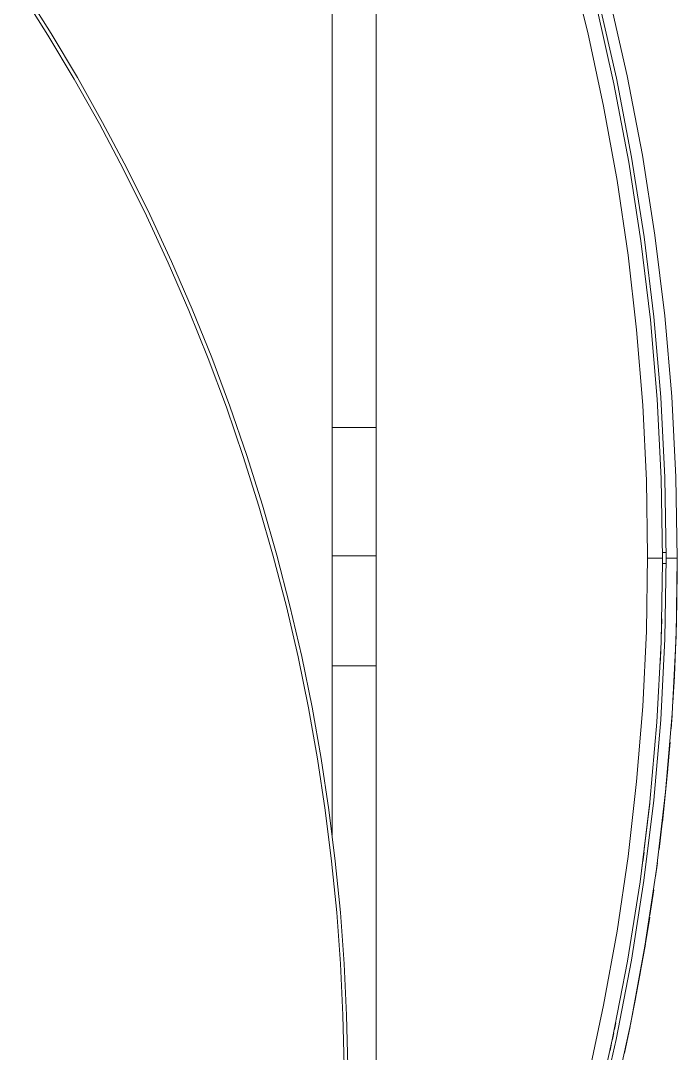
# Model space of a CAD drawing. Header units: millimetres. Extents: x 492 to 7139, y 278 to 5201.
# Drawn here: x 5273.9 to 5452.9, y 931.3 to 1213.1 of the extents above; entities that cross this region are included whole.
import ezdxf

# ---------------------------------------------------------------- set-up
doc = ezdxf.new("R2010")
doc.units = ezdxf.units.MM
doc.layers.add('ZANO_R', color=7, linetype='Continuous', lineweight=0)

msp = doc.modelspace()

# ---------------------------------------------------------------- linework, layer by layer
at = {"layer": 'ZANO_R'}
for p, q in [((5358.83, 990.82), (5358.83, 1385.36)), ((5370.83, 1343.05), (5370.83, 791.1)), ((5423.52, 1229.81), (5428.49, 1209.85)), ((5273.86, 1220.94), (5281.3, 1209.14)), ((5282.15, 1209.61), (5274.7, 1221.43)), ((5431.42, 1218.87), (5436.32, 1197.43)), ((5434.33, 1219.59), (5439.25, 1198.05)), ((5430.85, 1217.01), (5435.63, 1195.82)), ((5281.3, 1209.14), (5288.45, 1197.13)), ((5289.32, 1197.57), (5282.15, 1209.61)), ((5428.49, 1209.85), (5432.81, 1189.74)), ((5439.25, 1198.05), (5443.42, 1176.35)), ((5288.45, 1197.13), (5295.32, 1184.9)), ((5296.2, 1185.32), (5289.32, 1197.57)), ((5435.63, 1195.82), (5439.68, 1174.49)), ((5436.32, 1197.43), (5440.47, 1175.84)), ((5432.81, 1189.74), (5436.48, 1169.49)), ((5295.32, 1184.9), (5301.89, 1172.46)), ((5302.78, 1172.86), (5296.2, 1185.32)), ((5440.47, 1175.84), (5443.87, 1154.11)), ((5443.42, 1176.35), (5446.84, 1154.52)), ((5301.89, 1172.46), (5308.15, 1159.83)), ((5309.05, 1160.21), (5302.78, 1172.86)), ((5439.68, 1174.49), (5443.01, 1153.03)), ((5436.48, 1169.49), (5439.48, 1149.14)), ((5308.15, 1159.83), (5314.1, 1147.02)), ((5315.01, 1147.37), (5309.05, 1160.21)), ((5443.01, 1153.03), (5445.6, 1131.47)), ((5443.87, 1154.11), (5446.52, 1132.28)), ((5446.84, 1154.52), (5449.5, 1132.59)), ((5314.1, 1147.02), (5319.72, 1134.03)), ((5320.64, 1134.37), (5315.01, 1147.37)), ((5439.48, 1149.14), (5441.82, 1128.7)), ((5319.72, 1134.03), (5325.01, 1120.89)), ((5325.95, 1121.2), (5320.64, 1134.37)), ((5445.6, 1131.47), (5447.45, 1109.83)), ((5446.52, 1132.28), (5448.41, 1110.37)), ((5449.5, 1132.59), (5451.41, 1110.58)), ((5441.82, 1128.7), (5443.49, 1108.19)), ((5325.01, 1120.89), (5329.97, 1107.61)), ((5330.91, 1107.89), (5325.95, 1121.2)), ((5448.41, 1110.37), (5449.55, 1088.41)), ((5451.41, 1110.58), (5452.55, 1088.52)), ((5329.97, 1107.61), (5334.58, 1094.19)), ((5335.53, 1094.45), (5330.91, 1107.89)), ((5443.49, 1108.19), (5444.5, 1087.64)), ((5447.45, 1109.83), (5448.56, 1088.14)), ((5358.83, 1102.07), (5370.83, 1102.07)), ((5334.58, 1094.19), (5338.85, 1080.65)), ((5339.8, 1080.89), (5335.53, 1094.45)), ((5448.56, 1088.14), (5448.93, 1066.43)), ((5449.55, 1088.41), (5449.93, 1066.43)), ((5452.55, 1088.52), (5452.93, 1066.43)), ((5444.5, 1087.64), (5444.83, 1067.07)), ((5338.85, 1080.65), (5342.76, 1067.01)), ((5343.72, 1067.22), (5339.8, 1080.89)), ((5342.76, 1067.01), (5346.31, 1053.27)), ((5347.29, 1053.46), (5343.72, 1067.22)), ((5370.83, 1067.07), (5358.83, 1067.07)), ((5444.5, 1046.5), (5444.83, 1067.07)), ((5446.93, 1066.43), (5444.83, 1066.43)), ((5448.93, 1066.43), (5446.93, 1066.43)), ((5448.93, 1066.42), (5446.93, 1066.43)), ((5448.52, 1043.53), (5448.93, 1065.42)), ((5449.93, 1067.93), (5448.93, 1067.93)), ((5448.93, 1066.42), (5448.93, 1065.42)), ((5449.93, 1066.43), (5449.55, 1044.38)), ((5452.93, 1066.43), (5449.93, 1066.43)), ((5452.93, 1066.43), (5452.58, 1045.15)), ((5452.89, 1059.34), (5452.93, 1066.43)), ((5452.93, 1067.93), (5452.93, 1064.93)), ((5452.93, 1067.93), (5452.93, 1067.93)), ((5449.93, 1064.93), (5448.93, 1064.93)), ((5452.93, 1064.93), (5452.93, 1064.93)), ((5452.77, 1052.22), (5452.84, 1055.78)), ((5346.31, 1053.27), (5349.51, 1039.46)), ((5350.49, 1039.62), (5347.29, 1053.46)), ((5448.72, 1049.84), (5448.68, 1048.48)), ((5452.45, 1041.65), (5452.69, 1048.65)), ((5443.49, 1025.95), (5444.5, 1046.5)), ((5448.64, 1047.23), (5448.6, 1045.73)), ((5447.35, 1021.66), (5448.52, 1043.53)), ((5449.55, 1044.38), (5448.41, 1022.35)), ((5448.56, 1044.62), (5448.5, 1042.98)), ((5452.58, 1045.15), (5451.52, 1023.9)), ((5448.46, 1042), (5448.39, 1040.22)), ((5452.12, 1034.3), (5452.45, 1041.49)), ((5349.51, 1039.46), (5352.35, 1025.58)), ((5353.33, 1025.72), (5350.49, 1039.62)), ((5358.83, 1037.07), (5370.83, 1037.07)), ((5448.36, 1039.37), (5448.27, 1037.46)), ((5451.72, 1027.08), (5452.12, 1034.17)), ((5441.82, 1005.45), (5443.49, 1025.95)), ((5352.35, 1025.58), (5354.82, 1011.65)), ((5355.81, 1011.76), (5353.33, 1025.72)), ((5451.52, 1023.9), (5449.75, 1002.69)), ((5451.23, 1019.83), (5451.49, 1023.46)), ((5445.44, 999.85), (5447.35, 1021.66)), ((5448.41, 1022.35), (5446.5, 1000.38)), ((5450.36, 1009.15), (5450.96, 1016.2)), ((5354.82, 1011.65), (5356.93, 997.69)), ((5357.92, 997.77), (5355.81, 1011.76)), ((5448.85, 994.29), (5450.34, 1008.92)), ((5439.48, 985.01), (5441.82, 1005.45)), ((5446.5, 1000.38), (5443.83, 978.49)), ((5449.75, 1002.69), (5447.28, 981.56)), ((5356.93, 997.69), (5358.67, 983.71)), ((5359.67, 983.76), (5357.92, 997.77)), ((5442.77, 978.12), (5445.44, 999.85)), ((5445.41, 999.61), (5442.77, 978.13)), ((5447.98, 986.95), (5448.83, 994.07)), ((5358.67, 983.71), (5360.06, 969.71)), ((5361.05, 969.75), (5359.67, 983.76)), ((5436.48, 964.66), (5439.48, 985.01)), ((5443.85, 986.19), (5443.5, 983.52)), ((5447.28, 981.56), (5444.11, 960.52)), ((5447.01, 979.58), (5447.51, 983.27)), ((5439.36, 956.49), (5442.77, 978.12)), ((5443.83, 978.49), (5440.41, 956.7)), ((5445.45, 968.88), (5446.5, 975.89)), ((5360.06, 969.71), (5361.07, 955.73)), ((5362.07, 955.74), (5361.05, 969.75)), ((5444.24, 961.31), (5445.4, 968.5)), ((5432.81, 944.41), (5436.48, 964.66)), ((5442.93, 953.74), (5444.21, 961.1)), ((5444.11, 960.52), (5440.24, 939.6)), ((5361.07, 955.73), (5361.73, 941.76)), ((5362.73, 941.74), (5362.07, 955.74)), ((5435.2, 934.99), (5439.36, 956.49)), ((5440.41, 956.7), (5436.24, 935.04)), ((5441.55, 946.25), (5442.92, 953.68)), ((5428.49, 924.3), (5432.81, 944.41)), ((5440.08, 938.82), (5441.53, 946.17)), ((5361.73, 941.76), (5362.04, 927.83)), ((5363.04, 927.79), (5362.73, 941.74)), ((5440.24, 939.6), (5435.68, 918.81)), ((5436.17, 939.67), (5435.79, 937.79)), ((5438.52, 931.37), (5440.04, 938.61)), ((5435.59, 936.86), (5435.16, 934.78)), ((5435.59, 936.86), (5435.22, 935.08)), ((5430.31, 913.64), (5435.2, 934.99)), ((5436.24, 935.04), (5431.31, 913.55)), ((5435, 934.05), (5434.58, 932.06)), ((5435, 934.05), (5434.65, 932.38))]:
    msp.add_line(p, q, dxfattribs=at)

doc.saveas('drawing.dxf')
